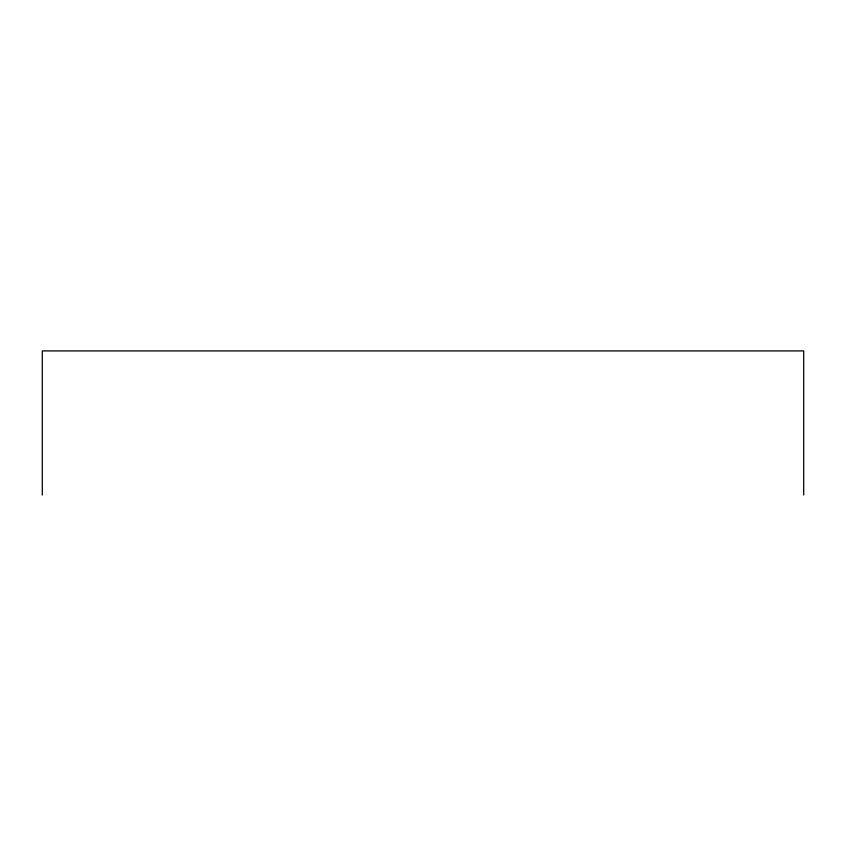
<?xml version="1.0" encoding="UTF-8"?>
<svg xmlns="http://www.w3.org/2000/svg" width="846" height="846" viewBox="0 0 846 846"><rect width="100%" height="100%" fill="white"/><g stroke="black" fill="none" stroke-linecap="round" stroke-linejoin="round"><path stroke-width="1.27" d="M803.7 495.09L803.7 350.91L42.3 350.91L42.3 495.09"/></g></svg>
